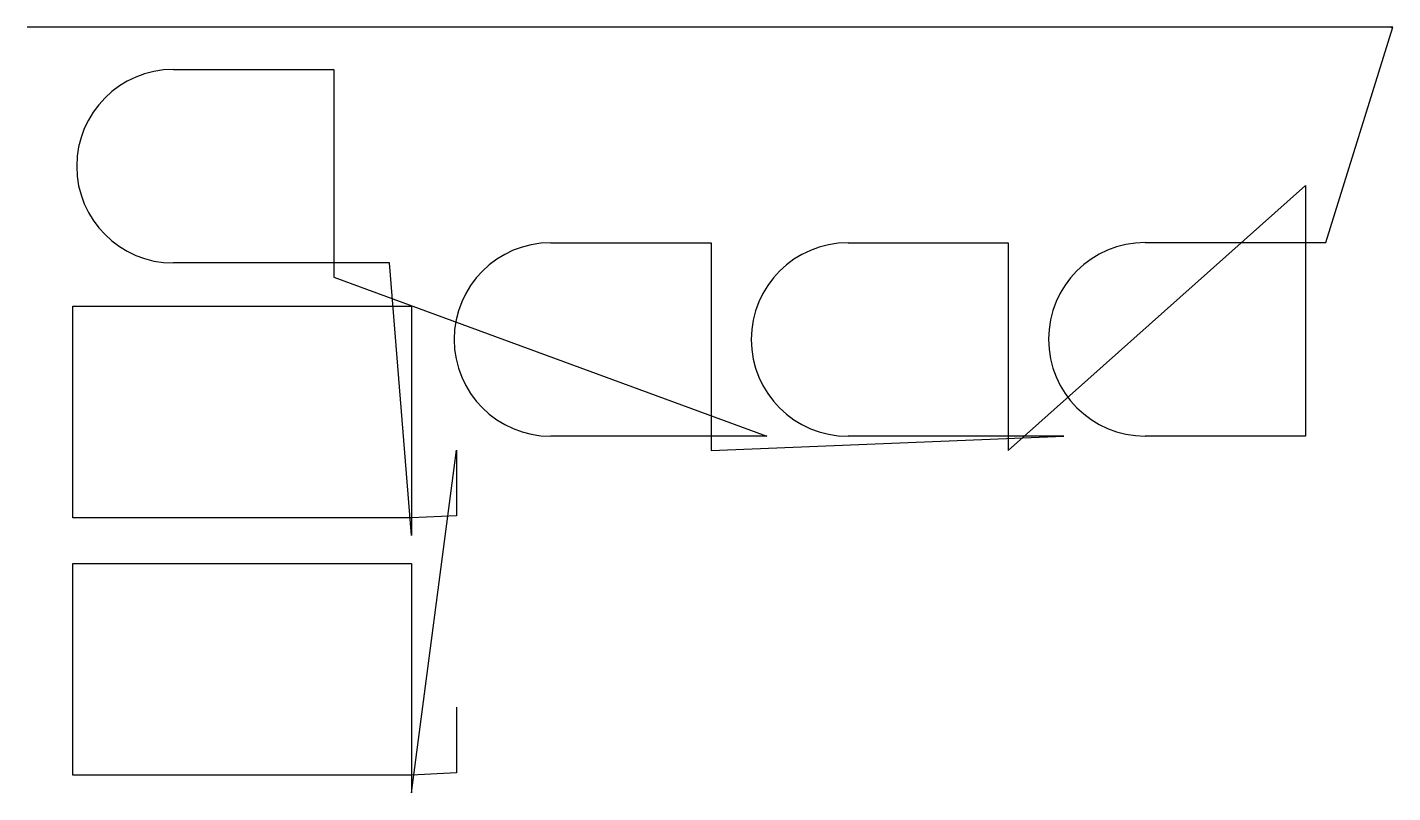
# Model space of a CAD drawing. Header units: metres. Extents: x 473 to 1225, y 15 to 437.
import ezdxf

# ---------------------------------------------------------------- set-up
doc = ezdxf.new("R2010")
doc.units = ezdxf.units.M

msp = doc.modelspace()

# ---------------------------------------------------------------- linework, layer by layer
at = {"layer": 'TOOL_0'}
for p, q in [((474.253, 436.509), (473.253, 436.509)), ((1223.889, 436.509), (474.253, 436.509)), ((1188.036, 318.054), (1224.889, 436.509)), ((1224.889, 436.509), (1223.889, 436.509)), ((1223.889, 436.509), (1224.889, 436.509)), ((1224.889, 436.509), (1223.889, 436.509)), ((553.692, 413.317), (641.942, 413.317)), ((641.942, 413.317), (641.942, 306.817)), ((1013.292, 203.587), (1176.931, 349.407)), ((1176.931, 349.407), (1176.931, 318.054)), ((761.44, 317.977), (849.69, 317.977)), ((849.69, 317.977), (849.69, 211.477)), ((925.042, 317.951), (1013.292, 317.951)), ((1013.292, 317.951), (1013.292, 211.451)), ((1088.681, 318.054), (1176.931, 318.054)), ((1176.931, 318.054), (1176.931, 211.554)), ((1176.931, 318.054), (1188.036, 318.054)), ((641.942, 306.817), (553.692, 306.817)), ((672.554, 306.817), (641.942, 306.817)), ((641.942, 306.817), (641.942, 298.953)), ((684.834, 156.82), (672.554, 306.817)), ((641.942, 298.953), (880.302, 211.477)), ((498.334, 166.511), (498.334, 283.011)), ((498.334, 283.011), (684.834, 283.011)), ((684.834, 283.011), (684.834, 166.511)), ((849.69, 211.477), (761.44, 211.477)), ((880.302, 211.477), (849.69, 211.477)), ((849.69, 211.477), (849.69, 203.613)), ((849.69, 203.613), (1043.904, 211.451)), ((1013.292, 211.451), (925.042, 211.451)), ((1043.904, 211.451), (1013.292, 211.451)), ((1013.292, 211.451), (1013.292, 203.587)), ((1176.931, 211.554), (1088.681, 211.554)), ((684.834, 15.319), (709.595, 203.845)), ((709.595, 203.845), (709.595, 167.742)), ((684.834, 166.511), (498.334, 166.511)), ((709.595, 167.742), (684.834, 166.511)), ((684.834, 166.511), (684.834, 156.82)), ((498.334, 25.01), (498.334, 141.51)), ((498.334, 141.51), (684.834, 141.51)), ((684.834, 141.51), (684.834, 25.01)), ((709.595, 62.344), (709.595, 26.241)), ((684.834, 25.01), (498.334, 25.01)), ((709.595, 26.241), (684.834, 25.01)), ((684.834, 25.01), (684.834, 15.319))]:
    msp.add_line(p, q, dxfattribs=at)
for centre in [(553.692, 360.067), (761.44, 264.727), (925.042, 264.701), (1088.681, 264.804)]:
    msp.add_arc(centre, 53.25, 90, 270, dxfattribs=at)

doc.saveas('drawing.dxf')
